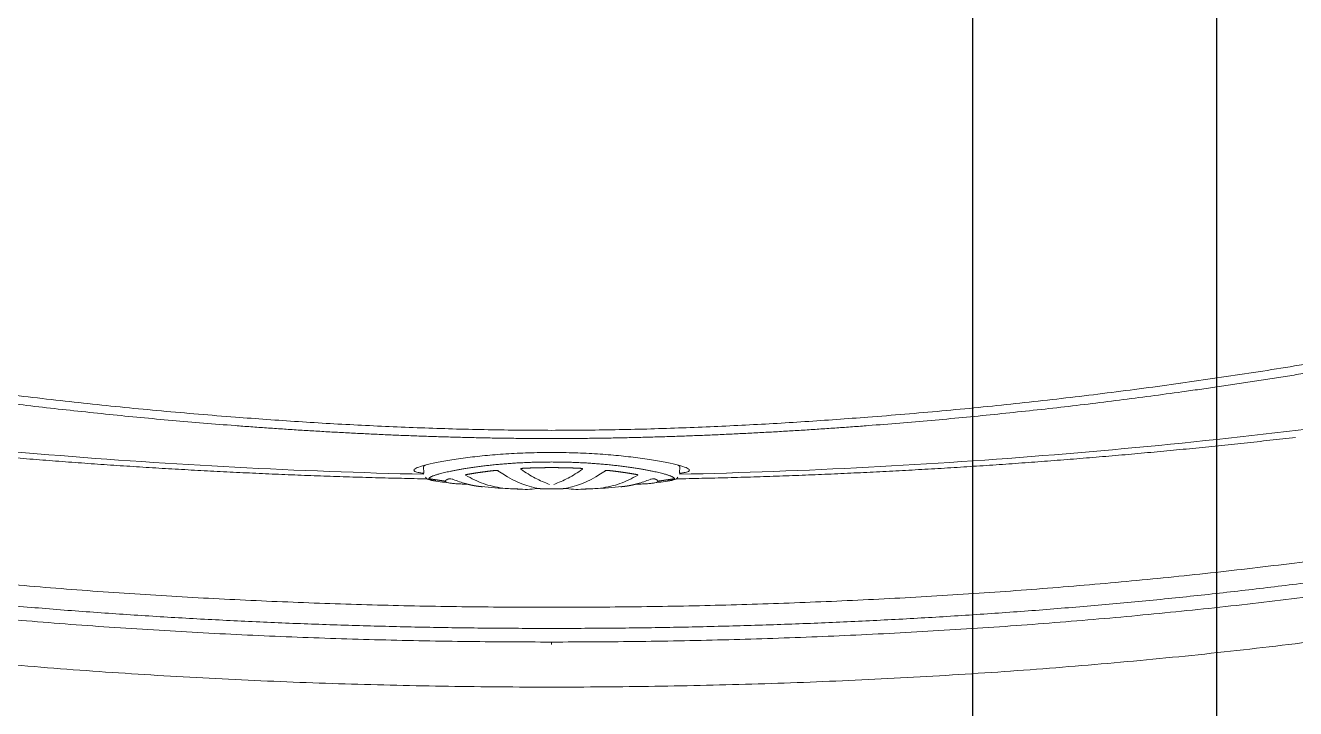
# Model space of a CAD drawing. Extents: x -2012 to 34975, y -1043 to 8321.
# Drawn here: x 32673.1 to 32725.1, y 430.3 to 458.3 of the extents above; entities that cross this region are included whole.
import ezdxf
from ezdxf.xclip import XClip

# ---------------------------------------------------------------- set-up
doc = ezdxf.new("R2010")
doc.units = 0
doc.header["$LTSCALE"] = 25
doc.header["$XCLIPFRAME"] = 0
doc.layers.get('0').update_dxf_attribs({"color": 9, "lineweight": 9})
for name, color, linetype, lineweight in [('04', 9, 'Continuous', 9), ('E-KABLO', 7, 'Continuous', 30), ('E-SOKAK AYDINLATMA ARMATÜRÜ', 7, 'Continuous', 30)]:
    doc.layers.add(name, color=color, linetype=linetype, lineweight=lineweight)

# ---------------------------------------------------------------- blocks, each defined once
blk = doc.blocks.new('p-araba-polo')
at = {"extrusion": (0, 0, -1)}
for p, q in [((3.79074, 0.25761), (3.79091, 0.25763)), ((3.80464, 0.1298), (3.80467, 0.1298)), ((3.80465, 0.12959), (3.80465, 0.12959)), ((3.825, 0.05418), (3.825, 0.05418)), ((3.82749, 0.05241), (3.82504, 0.0525)), ((3.83399, 0.01603), (3.83399, 0.01568)), ((3.83407, 0.01405), (3.8341, 0.01382)), ((3.83369, 0.00628), (3.83371, 0.0061)), ((3.89702, 0), (3.89778, 0))]:
    blk.add_line(p, q, dxfattribs=at)
for p, q in [((3.89702, 0), (3.89778, 0)), ((3.83369, -0.00628), (3.83371, -0.0061)), ((3.83407, -0.01405), (3.8341, -0.01382)), ((3.83399, -0.01603), (3.83399, -0.01568)), ((3.825, -0.05418), (3.825, -0.05418)), ((3.82749, -0.05241), (3.82504, -0.0525)), ((3.80464, -0.1298), (3.80467, -0.1298)), ((3.80465, -0.12959), (3.80465, -0.12959))]:
    blk.add_line(p, q)
for points, degree, knots in [([(3.89681, 0), (3.89677, 0.01209), (3.89668, 0.03627), (3.89592, 0.07253), (3.89472, 0.10879), (3.893, 0.14502), (3.89078, 0.18122), (3.88803, 0.21739), (3.88473, 0.25351), (3.88084, 0.28957), (3.87635, 0.32556), (3.87122, 0.36147), (3.86539, 0.39727), (3.85883, 0.43295), (3.85148, 0.46847), (3.84326, 0.5038), (3.83413, 0.5389), (3.82397, 0.57372), (3.8128, 0.60824), (3.80432, 0.63089), (3.80008, 0.64221)], 3, [0, 0, 0, 0, 0.055558, 0.111113, 0.166668, 0.222224, 0.277781, 0.333337, 0.388894, 0.44445, 0.500005, 0.55556, 0.611116, 0.666671, 0.722227, 0.777783, 0.833339, 0.888892, 0.944445, 1, 1, 1, 1]), ([(3.81742, 0.64441), (3.8199, 0.63799), (3.82486, 0.62513), (3.83179, 0.60561), (3.83837, 0.5859), (3.84459, 0.566), (3.85047, 0.54593), (3.85602, 0.52571), (3.86125, 0.50535), (3.86618, 0.48486), (3.87081, 0.46426), (3.87516, 0.44355), (3.87923, 0.42276), (3.88305, 0.40188), (3.88661, 0.38093), (3.88992, 0.35993), (3.893, 0.33887), (3.89585, 0.31777), (3.89848, 0.29664), (3.9009, 0.27548), (3.90311, 0.2543), (3.90512, 0.2331), (3.90693, 0.21189), (3.90856, 0.19068), (3.91, 0.16947), (3.91126, 0.14826), (3.91235, 0.12705), (3.91326, 0.10585), (3.914, 0.08466), (3.91457, 0.06349), (3.91498, 0.04232), (3.91523, 0.02116), (3.91526, 0.00705), (3.91528, 0)], 3, [0, 0, 0, 0, 0.031503, 0.063111, 0.094824, 0.126637, 0.158547, 0.190546, 0.222628, 0.254786, 0.287011, 0.319297, 0.351636, 0.384021, 0.416445, 0.448899, 0.481372, 0.513858, 0.546357, 0.578861, 0.611362, 0.643854, 0.676332, 0.708795, 0.741239, 0.773662, 0.806063, 0.838441, 0.870794, 0.903125, 0.935433, 0.967723, 1, 1, 1, 1]), ([(3.72994, 0.54604), (3.73264, 0.53633), (3.73805, 0.51692), (3.74565, 0.48765), (3.75287, 0.45828), (3.75968, 0.42881), (3.76609, 0.39923), (3.77208, 0.36956), (3.77765, 0.33981), (3.78281, 0.30999), (3.78754, 0.28008), (3.79185, 0.25011), (3.79573, 0.22007), (3.79916, 0.18997), (3.80219, 0.15981), (3.80383, 0.13967), (3.80465, 0.12959)], 3, [0, 0, 0, 0, 0.071461, 0.142913, 0.214376, 0.285822, 0.357282, 0.428734, 0.500167, 0.571583, 0.64299, 0.714393, 0.785796, 0.857198, 0.928599, 1, 1, 1, 1]), ([(3.77711, 0.5097), (3.78244, 0.4843), (3.7966, 0.40882), (3.81414, 0.28235), (3.82249, 0.1806), (3.82515, 0.12975)], 3, [0, 0, 0, 0, 0.20268, 0.601651, 1, 1, 1, 1]), ([(3.88258, 0), (3.88254, 0.01154), (3.88246, 0.03461), (3.88176, 0.06921), (3.88065, 0.10381), (3.87907, 0.13838), (3.87703, 0.17293), (3.8745, 0.20745), (3.87145, 0.24192), (3.86787, 0.27635), (3.86371, 0.31071), (3.85904, 0.34413), (3.85392, 0.37661), (3.85005, 0.3976), (3.84812, 0.40809)], 3, [0, 0, 0, 0, 0.084393, 0.168775, 0.253159, 0.337558, 0.421942, 0.506321, 0.590718, 0.675107, 0.759486, 0.843869, 0.92194, 1, 1, 1, 1]), ([(3.85654, 0.40987), (3.85802, 0.40194), (3.86099, 0.38606), (3.86495, 0.36215), (3.8686, 0.3382), (3.87191, 0.3142), (3.87492, 0.29015), (3.87764, 0.26607), (3.88009, 0.24197), (3.88227, 0.21783), (3.8842, 0.19368), (3.88589, 0.16951), (3.88733, 0.14532), (3.88854, 0.12112), (3.88953, 0.09691), (3.89029, 0.07269), (3.89083, 0.04846), (3.89117, 0.02423), (3.89121, 0.00808), (3.89123, 0)], 3, [0, 0, 0, 0, 0.058823, 0.117646, 0.17647, 0.235293, 0.294117, 0.35294, 0.411764, 0.470587, 0.529411, 0.588234, 0.647058, 0.705882, 0.764705, 0.823529, 0.882353, 0.941176, 1, 1, 1, 1]), ([(3.79427, 0.25822), (3.79543, 0.24968), (3.79774, 0.23261), (3.80081, 0.20694), (3.80358, 0.18124), (3.80605, 0.15549), (3.80742, 0.1383), (3.80811, 0.1297)], 3, [0, 0, 0, 0, 0.200035, 0.400025, 0.600021, 0.8, 1, 1, 1, 1]), ([(3.80465, 0.12959), (3.80528, 0.12098), (3.80655, 0.10374), (3.80802, 0.07785), (3.80914, 0.05193), (3.8099, 0.02598), (3.81, 0.00866), (3.81005, 0)], 3, [0, 0, 0, 0, 0.200002, 0.400004, 0.600006, 0.800004, 1, 1, 1, 1]), ([(3.81912, 0), (3.81913, 0.00159), (3.81914, 0.00477), (3.81926, 0.00951), (3.81945, 0.01418), (3.81971, 0.01874), (3.82003, 0.02317), (3.82041, 0.02742), (3.82083, 0.03148), (3.82147, 0.03676), (3.82237, 0.0428), (3.8235, 0.04876), (3.82459, 0.05312), (3.82559, 0.05592), (3.82613, 0.05627), (3.8264, 0.05645)], 3, [0, 0, 0, 0, 0.053459, 0.106949, 0.160444, 0.213932, 0.267411, 0.320881, 0.374346, 0.427801, 0.542282, 0.656752, 0.771187, 0.885587, 1, 1, 1, 1]), ([(3.8264, 0.05645), (3.82652, 0.05641), (3.82676, 0.05634), (3.82706, 0.05571), (3.82733, 0.05471), (3.82752, 0.05354), (3.82763, 0.0527), (3.82766, 0.0524)], 3, [0, 0, 0, 0, 0.222511, 0.444984, 0.66744, 0.889893, 1, 1, 1, 1]), ([(3.82865, 0.04841), (3.82865, 0.04841), (3.82865, 0.04841), (3.82865, 0.04841), (3.82865, 0.04841), (3.82865, 0.04841), (3.82865, 0.04841), (3.82865, 0.04841), (3.82865, 0.04841), (3.82865, 0.04841), (3.82865, 0.04841), (3.82865, 0.04841), (3.82865, 0.04841)], 6, [0, 0, 0, 0, 0, 0, 0, 1, 1, 1, 1, 1, 1, 1, 1, 1, 1, 1, 1, 1]), ([(3.82865, 0.04841), (3.82865, 0.04841), (3.82865, 0.04841), (3.82865, 0.04841), (3.82865, 0.04841), (3.82865, 0.04841), (3.82865, 0.04841), (3.82865, 0.04841), (3.82865, 0.04841), (3.82865, 0.04841), (3.82865, 0.04841), (3.82865, 0.04841), (3.82865, 0.04841)], 6, [0, 0, 0, 0, 0, 0, 0, 1, 1, 1, 1, 1, 1, 1, 1, 1, 1, 1, 1, 1]), ([(3.82865, 0.04841), (3.82865, 0.04841), (3.82865, 0.04841), (3.82865, 0.04841), (3.82865, 0.04841), (3.82865, 0.04841), (3.82865, 0.04841), (3.82865, 0.04841), (3.82865, 0.04841), (3.82865, 0.04841), (3.82865, 0.04841), (3.82865, 0.04841), (3.82865, 0.04841)], 6, [0, 0, 0, 0, 0, 0, 0, 1, 1, 1, 1, 1, 1, 1, 1, 1, 1, 1, 1, 1]), ([(3.82865, 0.04841), (3.82865, 0.04841), (3.82865, 0.04841), (3.82865, 0.04841), (3.82865, 0.04841), (3.82865, 0.04841), (3.82865, 0.04841), (3.82865, 0.04841), (3.82865, 0.04841), (3.82865, 0.04841), (3.82865, 0.04841), (3.82865, 0.04841), (3.82865, 0.04841)], 6, [0, 0, 0, 0, 0, 0, 0, 1, 1, 1, 1, 1, 1, 1, 1, 1, 1, 1, 1, 1]), ([(3.83076, 0.04783), (3.83073, 0.04804), (3.83064, 0.04868), (3.83046, 0.04953), (3.83019, 0.05019), (3.82998, 0.05027), (3.82987, 0.05031)], 3, [0, 0, 0, 0, 0.124986, 0.416626, 0.708282, 1, 1, 1, 1]), ([(3.82987, 0.05031), (3.82998, 0.05027), (3.83021, 0.05017), (3.83049, 0.04943), (3.83065, 0.04861), (3.83072, 0.04809), (3.83073, 0.04805)], 3, [0, 0, 0, 0, 0.324984, 0.649899, 0.974799, 1, 1, 1, 1]), ([(3.83068, 0.04838), (3.83068, 0.04838), (3.83068, 0.04838), (3.83068, 0.04838), (3.83068, 0.04838), (3.83068, 0.04838), (3.83068, 0.04838)], 3, [0, 0, 0, 0, 1, 1, 1, 1, 1, 1, 1]), ([(3.83068, 0.04838), (3.83068, 0.04838), (3.83068, 0.04838), (3.83068, 0.04838), (3.83068, 0.04838), (3.83068, 0.04838), (3.83068, 0.04838)], 3, [0, 0, 0, 0, 1, 1, 1, 1, 1, 1, 1]), ([(3.82993, 0.04216), (3.83004, 0.04245), (3.83027, 0.04303), (3.83059, 0.04352), (3.83078, 0.04358), (3.83087, 0.04362)], 3, [0, 0, 0, 0, 0.333368, 0.666619, 1, 1, 1, 1]), ([(3.83214, 0.03443), (3.83212, 0.03499), (3.83208, 0.03639), (3.83198, 0.03838), (3.83184, 0.04026), (3.83166, 0.04175), (3.83144, 0.04282), (3.83118, 0.04349), (3.83097, 0.04358), (3.83087, 0.04362)], 3, [0, 0, 0, 0, 0.095639, 0.246362, 0.397085, 0.547809, 0.698525, 0.849236, 1, 1, 1, 1]), ([(3.83192, 0.03522), (3.83168, 0.03607), (3.83118, 0.03776), (3.83049, 0.03945), (3.83015, 0.04029)], 3, [0, 0, 0, 0, 0.500043, 1, 1, 1, 1]), ([(3.82822, 0.03517), (3.82807, 0.03433), (3.82776, 0.03264), (3.82732, 0.02975), (3.82689, 0.02662), (3.82663, 0.02434), (3.8265, 0.0232)], 3, [0, 0, 0, 0, 0.250018, 0.499981, 0.749953, 1, 1, 1, 1]), ([(3.8265, 0.0232), (3.82663, 0.02434), (3.82689, 0.02662), (3.82732, 0.02975), (3.82776, 0.03264), (3.82807, 0.03433), (3.82822, 0.03517)], 3, [0, 0, 0, 0, 0.250047, 0.500019, 0.749982, 1, 1, 1, 1]), ([(3.82843, 0.03528), (3.82838, 0.03533), (3.8283, 0.03542), (3.82825, 0.03525), (3.82822, 0.03517)], 3, [0, 0, 0, 0, 0.499975, 1, 1, 1, 1]), ([(3.82822, 0.03517), (3.82825, 0.03525), (3.8283, 0.03542), (3.82838, 0.03533), (3.82843, 0.03528)], 3, [0, 0, 0, 0, 0.500025, 1, 1, 1, 1]), ([(3.83296, 0.02424), (3.83263, 0.02547), (3.83196, 0.02794), (3.83045, 0.03162), (3.8291, 0.03406), (3.82843, 0.03528)], 3, [0, 0, 0, 0, 0.333484, 0.666792, 1, 1, 1, 1]), ([(3.82843, 0.03528), (3.8291, 0.03406), (3.83045, 0.03162), (3.83196, 0.02794), (3.83263, 0.02547), (3.83296, 0.02424)], 3, [0, 0, 0, 0, 0.333208, 0.666516, 1, 1, 1, 1]), ([(3.8265, 0.0232), (3.82649, 0.02302), (3.82647, 0.02267), (3.82656, 0.02206), (3.82666, 0.02185), (3.82672, 0.02174)], 3, [0, 0, 0, 0, 0.33283, 0.66493, 1, 1, 1, 1]), ([(3.82672, 0.02174), (3.82666, 0.02185), (3.82656, 0.02206), (3.82647, 0.02267), (3.82649, 0.02302), (3.8265, 0.0232)], 3, [0, 0, 0, 0, 0.33507, 0.66717, 1, 1, 1, 1]), ([(3.834, 0.01578), (3.83396, 0.01719), (3.83387, 0.02001), (3.83326, 0.02283), (3.83296, 0.02424)], 3, [0, 0, 0, 0, 0.5, 1, 1, 1, 1]), ([(3.83296, 0.02424), (3.83326, 0.02283), (3.83387, 0.02001), (3.83396, 0.01719), (3.834, 0.01578)], 3, [0, 0, 0, 0, 0.5, 1, 1, 1, 1]), ([(3.834, 0.01578), (3.834, 0.01568), (3.834, 0.01547), (3.83403, 0.01488), (3.83406, 0.01428), (3.83408, 0.01407), (3.83409, 0.01396)], 3, [0, 0, 0, 0, 0.244155, 0.495076, 0.749761, 1, 1, 1, 1]), ([(3.826, 0.01258), (3.82595, 0.01263), (3.82583, 0.01272), (3.82567, 0.01244), (3.82564, 0.01209), (3.82562, 0.01191)], 3, [0, 0, 0, 0, 0.339087, 0.670021, 1, 1, 1, 1]), ([(3.82562, 0.01191), (3.82564, 0.01209), (3.82567, 0.01244), (3.82583, 0.01272), (3.82595, 0.01263), (3.826, 0.01258)], 3, [0, 0, 0, 0, 0.329979, 0.660913, 1, 1, 1, 1]), ([(3.83219, 0.0009), (3.83182, 0.00189), (3.83108, 0.00385), (3.82963, 0.00678), (3.82798, 0.00969), (3.82666, 0.01162), (3.826, 0.01258)], 3, [0, 0, 0, 0, 0.249999, 0.5, 0.75, 1, 1, 1, 1]), ([(3.826, 0.01258), (3.82666, 0.01162), (3.82798, 0.00969), (3.82963, 0.00678), (3.83108, 0.00385), (3.83182, 0.00189), (3.83219, 0.0009)], 3, [0, 0, 0, 0, 0.25, 0.5, 0.750001, 1, 1, 1, 1]), ([(3.83409, 0.01396), (3.83418, 0.01259), (3.83434, 0.00999), (3.83406, 0.00738), (3.83393, 0.00614)], 3, [0, 0, 0, 0, 0.525068, 1, 1, 1, 1]), ([(3.83367, 0.00843), (3.83367, 0.00842), (3.83367, 0.00842), (3.83367, 0.00842), (3.83367, 0.00842), (3.83367, 0.00843), (3.83367, 0.00843)], 3, [0, 0, 0, 0, 1, 1, 1, 1.000001, 1.000001, 1.000001, 1.000001]), ([(3.89681, 0), (3.89677, -0.01209), (3.89668, -0.03627), (3.89592, -0.07253), (3.89472, -0.10878), (3.893, -0.14501), (3.89078, -0.18122), (3.88803, -0.21739), (3.88473, -0.25351), (3.88084, -0.28957), (3.87635, -0.32556), (3.87122, -0.36147), (3.86539, -0.39727), (3.85883, -0.43294), (3.85148, -0.46846), (3.84326, -0.5038), (3.83413, -0.5389), (3.82397, -0.57372), (3.8128, -0.60824), (3.80432, -0.63088), (3.80008, -0.64221)], 3, [0, 0, 0, 0, 0.055558, 0.111113, 0.166668, 0.222224, 0.277781, 0.333337, 0.388894, 0.44445, 0.500005, 0.55556, 0.611116, 0.666671, 0.722227, 0.777783, 0.833339, 0.888892, 0.944445, 1, 1, 1, 1]), ([(3.80465, -0.12959), (3.80528, -0.12098), (3.80655, -0.10374), (3.80802, -0.07785), (3.80914, -0.05193), (3.8099, -0.02598), (3.81, -0.00866), (3.81005, 0)], 3, [0, 0, 0, 0, 0.200002, 0.400004, 0.600006, 0.800004, 1, 1, 1, 1]), ([(3.81742, -0.64441), (3.8199, -0.63799), (3.82486, -0.62513), (3.83179, -0.60561), (3.83837, -0.5859), (3.84459, -0.566), (3.85047, -0.54593), (3.85602, -0.52571), (3.86125, -0.50535), (3.86618, -0.48486), (3.87081, -0.46426), (3.87516, -0.44355), (3.87923, -0.42275), (3.88305, -0.40188), (3.88661, -0.38093), (3.88992, -0.35992), (3.893, -0.33887), (3.89585, -0.31777), (3.89848, -0.29664), (3.9009, -0.27548), (3.90311, -0.25429), (3.90512, -0.2331), (3.90693, -0.21189), (3.90856, -0.19068), (3.91, -0.16947), (3.91126, -0.14826), (3.91235, -0.12705), (3.91326, -0.10585), (3.914, -0.08466), (3.91457, -0.06348), (3.91498, -0.04231), (3.91523, -0.02115), (3.91526, -0.00705), (3.91528, 0)], 3, [0, 0, 0, 0, 0.031503, 0.063111, 0.094824, 0.126637, 0.158547, 0.190546, 0.222628, 0.254786, 0.287011, 0.319297, 0.351636, 0.384021, 0.416445, 0.448899, 0.481372, 0.513858, 0.546357, 0.578861, 0.611362, 0.643854, 0.676332, 0.708795, 0.741239, 0.773662, 0.806063, 0.838441, 0.870794, 0.903125, 0.935433, 0.967723, 1, 1, 1, 1]), ([(3.81912, 0), (3.81913, -0.00159), (3.81914, -0.00477), (3.81926, -0.00951), (3.81945, -0.01418), (3.81971, -0.01874), (3.82003, -0.02317), (3.82041, -0.02742), (3.82083, -0.03148), (3.82147, -0.03676), (3.82237, -0.0428), (3.8235, -0.04876), (3.82459, -0.05312), (3.82559, -0.05592), (3.82613, -0.05627), (3.8264, -0.05645)], 3, [0, 0, 0, 0, 0.053459, 0.106949, 0.160444, 0.213932, 0.267411, 0.320881, 0.374346, 0.427801, 0.542282, 0.656752, 0.771187, 0.885587, 1, 1, 1, 1]), ([(3.88258, 0), (3.88254, -0.01154), (3.88246, -0.03461), (3.88176, -0.06921), (3.88065, -0.1038), (3.87907, -0.13838), (3.87703, -0.17293), (3.8745, -0.20745), (3.87145, -0.24192), (3.86787, -0.27635), (3.86371, -0.31071), (3.85904, -0.34413), (3.85392, -0.37661), (3.85005, -0.3976), (3.84812, -0.40809)], 3, [0, 0, 0, 0, 0.084393, 0.168775, 0.253159, 0.337558, 0.421942, 0.506321, 0.590718, 0.675107, 0.759486, 0.843869, 0.92194, 1, 1, 1, 1]), ([(3.85654, -0.40987), (3.85802, -0.40193), (3.86099, -0.38606), (3.86495, -0.36215), (3.8686, -0.3382), (3.87191, -0.31419), (3.87492, -0.29015), (3.87764, -0.26607), (3.88009, -0.24196), (3.88227, -0.21783), (3.8842, -0.19368), (3.88589, -0.1695), (3.88733, -0.14532), (3.88854, -0.12112), (3.88953, -0.0969), (3.89029, -0.07268), (3.89083, -0.04846), (3.89117, -0.02423), (3.89121, -0.00808), (3.89123, 0)], 3, [0, 0, 0, 0, 0.058823, 0.117646, 0.17647, 0.235293, 0.294117, 0.35294, 0.411764, 0.470587, 0.529411, 0.588234, 0.647058, 0.705882, 0.764705, 0.823529, 0.882353, 0.941176, 1, 1, 1, 1]), ([(3.83219, -0.0009), (3.83182, -0.00188), (3.83108, -0.00385), (3.82963, -0.00677), (3.82798, -0.00969), (3.82666, -0.01162), (3.826, -0.01258)], 3, [0, 0, 0, 0, 0.249999, 0.5, 0.75, 1, 1, 1, 1]), ([(3.826, -0.01258), (3.82666, -0.01162), (3.82798, -0.00969), (3.82963, -0.00677), (3.83108, -0.00385), (3.83182, -0.00188), (3.83219, -0.0009)], 3, [0, 0, 0, 0, 0.25, 0.5, 0.750001, 1, 1, 1, 1]), ([(3.83367, -0.00842), (3.83367, -0.00842), (3.83367, -0.00842), (3.83367, -0.00842), (3.83367, -0.00842), (3.83367, -0.00842), (3.83367, -0.00842)], 3, [0, 0, 0, 0, 1, 1, 1, 1.000001, 1.000001, 1.000001, 1.000001]), ([(3.83409, -0.01396), (3.83418, -0.01259), (3.83434, -0.00999), (3.83406, -0.00738), (3.83393, -0.00614)], 3, [0, 0, 0, 0, 0.525068, 1, 1, 1, 1]), ([(3.826, -0.01258), (3.82595, -0.01263), (3.82583, -0.01272), (3.82567, -0.01243), (3.82564, -0.01209), (3.82562, -0.01191)], 3, [0, 0, 0, 0, 0.339087, 0.670021, 1, 1, 1, 1]), ([(3.82562, -0.01191), (3.82564, -0.01209), (3.82567, -0.01243), (3.82583, -0.01272), (3.82595, -0.01263), (3.826, -0.01258)], 3, [0, 0, 0, 0, 0.329979, 0.660913, 1, 1, 1, 1]), ([(3.834, -0.01578), (3.834, -0.01568), (3.834, -0.01547), (3.83403, -0.01488), (3.83406, -0.01428), (3.83408, -0.01406), (3.83409, -0.01396)], 3, [0, 0, 0, 0, 0.244155, 0.495076, 0.749761, 1, 1, 1, 1]), ([(3.834, -0.01578), (3.83396, -0.01719), (3.83387, -0.02001), (3.83326, -0.02283), (3.83296, -0.02424)], 3, [0, 0, 0, 0, 0.5, 1, 1, 1, 1]), ([(3.83296, -0.02424), (3.83326, -0.02283), (3.83387, -0.02001), (3.83396, -0.01719), (3.834, -0.01578)], 3, [0, 0, 0, 0, 0.5, 1, 1, 1, 1]), ([(3.8265, -0.0232), (3.82649, -0.02302), (3.82647, -0.02266), (3.82656, -0.02206), (3.82666, -0.02185), (3.82672, -0.02174)], 3, [0, 0, 0, 0, 0.33283, 0.66493, 1, 1, 1, 1]), ([(3.82672, -0.02174), (3.82666, -0.02185), (3.82656, -0.02206), (3.82647, -0.02266), (3.82649, -0.02302), (3.8265, -0.0232)], 3, [0, 0, 0, 0, 0.33507, 0.66717, 1, 1, 1, 1]), ([(3.82822, -0.03516), (3.82807, -0.03432), (3.82776, -0.03264), (3.82732, -0.02975), (3.82689, -0.02662), (3.82663, -0.02434), (3.8265, -0.0232)], 3, [0, 0, 0, 0, 0.250018, 0.499981, 0.749953, 1, 1, 1, 1]), ([(3.8265, -0.0232), (3.82663, -0.02434), (3.82689, -0.02662), (3.82732, -0.02975), (3.82776, -0.03264), (3.82807, -0.03432), (3.82822, -0.03516)], 3, [0, 0, 0, 0, 0.250047, 0.500019, 0.749982, 1, 1, 1, 1]), ([(3.83296, -0.02424), (3.83263, -0.02547), (3.83196, -0.02794), (3.83045, -0.03162), (3.8291, -0.03406), (3.82843, -0.03528)], 3, [0, 0, 0, 0, 0.333484, 0.666792, 1, 1, 1, 1]), ([(3.82843, -0.03528), (3.8291, -0.03406), (3.83045, -0.03162), (3.83196, -0.02794), (3.83263, -0.02547), (3.83296, -0.02424)], 3, [0, 0, 0, 0, 0.333208, 0.666516, 1, 1, 1, 1]), ([(3.82843, -0.03528), (3.82838, -0.03533), (3.8283, -0.03542), (3.82825, -0.03525), (3.82822, -0.03516)], 3, [0, 0, 0, 0, 0.499975, 1, 1, 1, 1]), ([(3.82822, -0.03516), (3.82825, -0.03525), (3.8283, -0.03542), (3.82838, -0.03533), (3.82843, -0.03528)], 3, [0, 0, 0, 0, 0.500025, 1, 1, 1, 1]), ([(3.83192, -0.03522), (3.83168, -0.03607), (3.83118, -0.03776), (3.83049, -0.03945), (3.83015, -0.04029)], 3, [0, 0, 0, 0, 0.500043, 1, 1, 1, 1]), ([(3.83214, -0.03443), (3.83212, -0.03499), (3.83208, -0.03639), (3.83198, -0.03838), (3.83184, -0.04026), (3.83166, -0.04175), (3.83144, -0.04282), (3.83118, -0.04349), (3.83097, -0.04357), (3.83087, -0.04362)], 3, [0, 0, 0, 0, 0.095639, 0.246362, 0.397085, 0.547809, 0.698525, 0.849236, 1, 1, 1, 1]), ([(3.82993, -0.04216), (3.83004, -0.04245), (3.83027, -0.04303), (3.83059, -0.04352), (3.83078, -0.04358), (3.83087, -0.04362)], 3, [0, 0, 0, 0, 0.333368, 0.666619, 1, 1, 1, 1]), ([(3.82865, -0.04841), (3.82865, -0.04841), (3.82865, -0.04841), (3.82865, -0.04841), (3.82865, -0.04841), (3.82865, -0.04841), (3.82865, -0.04841), (3.82865, -0.04841), (3.82865, -0.04841), (3.82865, -0.04841), (3.82865, -0.04841), (3.82865, -0.04841), (3.82865, -0.04841)], 6, [0, 0, 0, 0, 0, 0, 0, 1, 1, 1, 1, 1, 1, 1, 1, 1, 1, 1, 1, 1]), ([(3.82865, -0.04841), (3.82865, -0.04841), (3.82865, -0.04841), (3.82865, -0.04841), (3.82865, -0.04841), (3.82865, -0.04841), (3.82865, -0.04841), (3.82865, -0.04841), (3.82865, -0.04841), (3.82865, -0.04841), (3.82865, -0.04841), (3.82865, -0.04841), (3.82865, -0.04841)], 6, [0, 0, 0, 0, 0, 0, 0, 1, 1, 1, 1, 1, 1, 1, 1, 1, 1, 1, 1, 1]), ([(3.82865, -0.04841), (3.82865, -0.04841), (3.82865, -0.04841), (3.82865, -0.04841), (3.82865, -0.04841), (3.82865, -0.04841), (3.82865, -0.04841), (3.82865, -0.04841), (3.82865, -0.04841), (3.82865, -0.04841), (3.82865, -0.04841), (3.82865, -0.04841), (3.82865, -0.04841)], 6, [0, 0, 0, 0, 0, 0, 0, 1, 1, 1, 1, 1, 1, 1, 1, 1, 1, 1, 1, 1]), ([(3.82865, -0.04841), (3.82865, -0.04841), (3.82865, -0.04841), (3.82865, -0.04841), (3.82865, -0.04841), (3.82865, -0.04841), (3.82865, -0.04841), (3.82865, -0.04841), (3.82865, -0.04841), (3.82865, -0.04841), (3.82865, -0.04841), (3.82865, -0.04841), (3.82865, -0.04841)], 6, [0, 0, 0, 0, 0, 0, 0, 1, 1, 1, 1, 1, 1, 1, 1, 1, 1, 1, 1, 1]), ([(3.83076, -0.04783), (3.83073, -0.04803), (3.83064, -0.04868), (3.83046, -0.04953), (3.83019, -0.05019), (3.82998, -0.05027), (3.82987, -0.05031)], 3, [0, 0, 0, 0, 0.124986, 0.416626, 0.708282, 1, 1, 1, 1]), ([(3.82987, -0.05031), (3.82998, -0.05026), (3.83021, -0.05017), (3.83049, -0.04943), (3.83065, -0.04861), (3.83072, -0.04809), (3.83073, -0.04805)], 3, [0, 0, 0, 0, 0.324984, 0.649899, 0.974799, 1, 1, 1, 1]), ([(3.83068, -0.04838), (3.83068, -0.04838), (3.83068, -0.04838), (3.83068, -0.04838), (3.83068, -0.04838), (3.83068, -0.04838), (3.83068, -0.04838)], 3, [0, 0, 0, 0, 1, 1, 1, 1, 1, 1, 1]), ([(3.83068, -0.04838), (3.83068, -0.04838), (3.83068, -0.04838), (3.83068, -0.04838), (3.83068, -0.04838), (3.83068, -0.04838), (3.83068, -0.04838)], 3, [0, 0, 0, 0, 1, 1, 1, 1, 1, 1, 1]), ([(3.8264, -0.05645), (3.82652, -0.05641), (3.82676, -0.05633), (3.82706, -0.05571), (3.82733, -0.05471), (3.82752, -0.05354), (3.82763, -0.05269), (3.82766, -0.0524)], 3, [0, 0, 0, 0, 0.222511, 0.444984, 0.66744, 0.889893, 1, 1, 1, 1]), ([(3.72994, -0.54604), (3.73264, -0.53633), (3.73805, -0.51692), (3.74565, -0.48765), (3.75287, -0.45828), (3.75968, -0.4288), (3.76609, -0.39923), (3.77208, -0.36956), (3.77765, -0.33981), (3.78281, -0.30998), (3.78754, -0.28008), (3.79185, -0.25011), (3.79573, -0.22007), (3.79916, -0.18997), (3.80219, -0.15981), (3.80383, -0.13967), (3.80465, -0.12959)], 3, [0, 0, 0, 0, 0.071461, 0.142913, 0.214376, 0.285822, 0.357282, 0.428734, 0.500167, 0.571583, 0.64299, 0.714393, 0.785796, 0.857198, 0.928599, 1, 1, 1, 1]), ([(3.77711, -0.50969), (3.78244, -0.4843), (3.7966, -0.40882), (3.81414, -0.28235), (3.82249, -0.1806), (3.82515, -0.12975)], 3, [0, 0, 0, 0, 0.20268, 0.601651, 1, 1, 1, 1]), ([(3.79427, -0.25822), (3.79543, -0.24968), (3.79774, -0.23261), (3.80081, -0.20694), (3.80358, -0.18124), (3.80605, -0.15549), (3.80742, -0.1383), (3.80811, -0.1297)], 3, [0, 0, 0, 0, 0.200035, 0.400025, 0.600021, 0.8, 1, 1, 1, 1])]:
    blk.add_open_spline(points, degree=degree, knots=knots)
for points, degree in [([(3.79427, 0.25822), (3.79026, 0.28709), (3.78575, 0.31588), (3.78076, 0.34459), (3.77527, 0.37319), (3.76931, 0.40168)], 5), ([(3.82994, 0.05098), (3.82912, 0.09338), (3.82748, 0.13577), (3.82504, 0.17812), (3.8218, 0.22042), (3.81777, 0.26264), (3.81293, 0.30478)], 6), ([(3.81341, 0), (3.81341, 0.026), (3.81276, 0.052), (3.81163, 0.07793), (3.81008, 0.10384), (3.80811, 0.1297)], 5), ([(3.82514, 0.12975), (3.8265, 0.10396), (3.82747, 0.07815), (3.82804, 0.05233)], 3), ([(3.82426, 0.05166), (3.82441, 0.05194), (3.82455, 0.05216), (3.82468, 0.05233), (3.82481, 0.05244), (3.82493, 0.0525), (3.82504, 0.0525)], 6), ([(3.82514, 0.05248), (3.82513, 0.05249), (3.82511, 0.05249), (3.82509, 0.05249), (3.82508, 0.0525), (3.82506, 0.0525), (3.82504, 0.0525)], 6), ([(3.82504, 0.0525), (3.82505, 0.0525), (3.82505, 0.0525), (3.82506, 0.0525), (3.82506, 0.0525), (3.82507, 0.0525), (3.82507, 0.0525)], 6), ([(3.82759, 0.0524), (3.82757, 0.0524), (3.82756, 0.05241), (3.82754, 0.05241), (3.82752, 0.05241), (3.82751, 0.05241), (3.82749, 0.05241)], 6), ([(3.82749, 0.05241), (3.82751, 0.05241), (3.82753, 0.05241), (3.82755, 0.05241), (3.82756, 0.0524), (3.82758, 0.0524), (3.8276, 0.05239)], 6), ([(3.82749, 0.05241), (3.82751, 0.0524), (3.82754, 0.0524), (3.82756, 0.05239)], 3), ([(3.82756, 0.05239), (3.82754, 0.0524), (3.82751, 0.0524), (3.82749, 0.05241)], 3), ([(3.82302, 0), (3.82302, 0.01318), (3.8238, 0.02632), (3.82566, 0.03786), (3.82749, 0.04619), (3.8289, 0.05031), (3.82987, 0.05031)], 6), ([(3.82987, 0.05031), (3.8289, 0.05031), (3.82749, 0.04619), (3.82566, 0.03786), (3.8238, 0.02632), (3.82302, 0.01318), (3.82302, 0)], 6), ([(3.82924, 0.05163), (3.83003, 0.05111), (3.8302, 0.05056), (3.83031, 0.04996)], 3), ([(3.82987, 0.05031), (3.83007, 0.05031), (3.83026, 0.05013), (3.83042, 0.04975), (3.83057, 0.04919), (3.83069, 0.04844), (3.8308, 0.04752)], 6), ([(3.8308, 0.04752), (3.83069, 0.04844), (3.83057, 0.04919), (3.83042, 0.04975), (3.83026, 0.05013), (3.83007, 0.05031), (3.82987, 0.05031)], 6), ([(3.83087, 0.04362), (3.83072, 0.04473), (3.83055, 0.04585), (3.83039, 0.04697), (3.83022, 0.04808), (3.83005, 0.0492), (3.82987, 0.05031)], 6), ([(3.82987, 0.05031), (3.83005, 0.0492), (3.83022, 0.04808), (3.83039, 0.04697), (3.83055, 0.04585), (3.83072, 0.04473), (3.83087, 0.04362)], 6), ([(3.83033, 0.04983), (3.83033, 0.04982), (3.83033, 0.04982), (3.83033, 0.04981)], 3), ([(3.83033, 0.04983), (3.83033, 0.04982), (3.83033, 0.04982), (3.83033, 0.04981)], 3), ([(3.83069, 0.04831), (3.83106, 0.04597), (3.8314, 0.04361), (3.83172, 0.04126)], 3), ([(3.82991, 0.04193), (3.82984, 0.04182), (3.82998, 0.04072), (3.83011, 0.04043)], 3), ([(3.82991, 0.04193), (3.82984, 0.04182), (3.82998, 0.04072), (3.83011, 0.04043)], 3), ([(3.82993, 0.04216), (3.83008, 0.04257), (3.83023, 0.04292), (3.83037, 0.0432), (3.8305, 0.04341), (3.83063, 0.04355), (3.83075, 0.04362), (3.83087, 0.04362)], 7), ([(3.82822, 0.03517), (3.82796, 0.03378), (3.8277, 0.03227), (3.82744, 0.03065), (3.82719, 0.02892), (3.82694, 0.0271), (3.82671, 0.02519), (3.8265, 0.0232)], 7), ([(3.82822, 0.03517), (3.82824, 0.03526), (3.82826, 0.03532), (3.82829, 0.03537), (3.82832, 0.03539), (3.82835, 0.03538), (3.82839, 0.03534), (3.82843, 0.03528)], 7), ([(3.82843, 0.03528), (3.82839, 0.03534), (3.82835, 0.03538), (3.82832, 0.03539), (3.82829, 0.03537), (3.82826, 0.03532), (3.82824, 0.03526), (3.82822, 0.03517)], 7), ([(3.83179, 0.03549), (3.83183, 0.03546), (3.83185, 0.03542), (3.83188, 0.03539), (3.8319, 0.03535), (3.83191, 0.03531), (3.83192, 0.03526), (3.83192, 0.03522)], 7), ([(3.83316, 0.02833), (3.83309, 0.02931), (3.83298, 0.03029), (3.83283, 0.03128), (3.83265, 0.03227), (3.83244, 0.03325), (3.83219, 0.03423), (3.83192, 0.03522)], 7), ([(3.83192, 0.03522), (3.83219, 0.03423), (3.83244, 0.03325), (3.83265, 0.03226), (3.83283, 0.03128), (3.83298, 0.03029), (3.83309, 0.02931), (3.83316, 0.02832)], 7), ([(3.83312, 0.0288), (3.83346, 0.02511), (3.83374, 0.02142), (3.83394, 0.01772)], 3), ([(3.83312, 0.0288), (3.83346, 0.02511), (3.83374, 0.02142), (3.83394, 0.01772)], 3), ([(3.82665, 0.02199), (3.83019, 0.01682), (3.8326, 0.01154), (3.83369, 0.00628)], 3), ([(3.82665, 0.02199), (3.83019, 0.01682), (3.8326, 0.01154), (3.83369, 0.00628)], 3), ([(3.82562, 0.01191), (3.82553, 0.01025), (3.82546, 0.00858), (3.82541, 0.00688), (3.82537, 0.00517), (3.82534, 0.00345), (3.82533, 0.00172), (3.82533, 0)], 7), ([(3.826, 0.01258), (3.82593, 0.01268), (3.82585, 0.01271), (3.82578, 0.01266), (3.82571, 0.01254), (3.82566, 0.01237), (3.82563, 0.01215), (3.82562, 0.01191)], 7), ([(3.82562, 0.01191), (3.82563, 0.01215), (3.82566, 0.01237), (3.82571, 0.01254), (3.82578, 0.01266), (3.82585, 0.01271), (3.82593, 0.01268), (3.826, 0.01258)], 7), ([(3.83393, 0.00614), (3.83392, 0.00611), (3.83391, 0.00609), (3.83389, 0.00608), (3.83385, 0.00607), (3.83381, 0.00607), (3.83377, 0.00608), (3.83371, 0.00608)], 7), ([(3.83372, 0.00608), (3.83377, 0.00608), (3.83381, 0.00607), (3.83385, 0.00607), (3.83389, 0.00608), (3.83391, 0.00609), (3.83392, 0.00611), (3.83393, 0.00614)], 7), ([(3.83372, 0.00608), (3.83377, 0.00608), (3.83381, 0.00607), (3.83385, 0.00607), (3.83389, 0.00608), (3.83391, 0.00609), (3.83392, 0.00611), (3.83393, 0.00614)], 7), ([(3.83393, 0.00614), (3.83394, 0.00526), (3.83396, 0.00439), (3.83397, 0.00351), (3.83398, 0.00264), (3.83398, 0.00176), (3.834, 0.00088), (3.834, 0)], 7), ([(3.834, 0), (3.834, 0.00088), (3.83398, 0.00176), (3.83398, 0.00264), (3.83397, 0.00351), (3.83396, 0.00439), (3.83394, 0.00526), (3.83393, 0.00614)], 7), ([(3.81341, 0), (3.81341, -0.026), (3.81276, -0.052), (3.81163, -0.07793), (3.81008, -0.10384), (3.80811, -0.1297)], 5), ([(3.82302, 0), (3.82302, -0.01318), (3.8238, -0.02631), (3.82566, -0.03785), (3.82749, -0.04618), (3.8289, -0.05031), (3.82987, -0.05031)], 6), ([(3.82987, -0.05031), (3.8289, -0.05031), (3.82749, -0.04618), (3.82566, -0.03785), (3.8238, -0.02631), (3.82302, -0.01318), (3.82302, 0)], 6), ([(3.82562, -0.01191), (3.82553, -0.01025), (3.82546, -0.00857), (3.82541, -0.00688), (3.82537, -0.00517), (3.82534, -0.00345), (3.82533, -0.00172), (3.82533, 0)], 7), ([(3.83393, -0.00614), (3.83394, -0.00526), (3.83396, -0.00439), (3.83397, -0.00351), (3.83398, -0.00263), (3.83398, -0.00176), (3.834, -0.00088), (3.834, 0)], 7), ([(3.834, 0), (3.834, -0.00088), (3.83398, -0.00176), (3.83398, -0.00263), (3.83397, -0.00351), (3.83396, -0.00439), (3.83394, -0.00526), (3.83393, -0.00614)], 7), ([(3.89681, 0), (3.8969, 0), (3.89698, 0), (3.89707, 0), (3.89708, 0), (3.89698, 0), (3.89681, 0)], 6), ([(3.89681, 0), (3.8969, 0), (3.89698, 0), (3.89707, 0), (3.89708, 0), (3.89698, 0), (3.89681, 0)], 6), ([(3.91528, 0), (3.9153, 0), (3.91533, 0), (3.91535, 0), (3.91537, 0)], 4), ([(3.91528, 0), (3.91536, 0), (3.9154, 0), (3.91541, 0), (3.9154, 0), (3.91539, 0), (3.91537, 0)], 6), ([(3.91528, 0), (3.9153, 0), (3.91533, 0), (3.91535, 0), (3.91537, 0)], 4), ([(3.91528, 0), (3.91536, 0), (3.9154, 0), (3.91541, 0), (3.9154, 0), (3.91539, 0), (3.91537, 0)], 6), ([(3.82665, -0.02199), (3.83019, -0.01682), (3.8326, -0.01154), (3.83369, -0.00628)], 3), ([(3.82665, -0.02199), (3.83019, -0.01682), (3.8326, -0.01154), (3.83369, -0.00628)], 3), ([(3.83393, -0.00614), (3.83392, -0.00611), (3.83391, -0.00609), (3.83389, -0.00607), (3.83385, -0.00607), (3.83381, -0.00607), (3.83377, -0.00607), (3.83371, -0.00608)], 7), ([(3.83372, -0.00608), (3.83377, -0.00607), (3.83381, -0.00607), (3.83385, -0.00607), (3.83389, -0.00608), (3.83391, -0.00609), (3.83392, -0.00611), (3.83393, -0.00614)], 7), ([(3.83372, -0.00608), (3.83377, -0.00607), (3.83381, -0.00607), (3.83385, -0.00607), (3.83389, -0.00608), (3.83391, -0.00609), (3.83392, -0.00611), (3.83393, -0.00614)], 7), ([(3.826, -0.01258), (3.82593, -0.01268), (3.82585, -0.01271), (3.82578, -0.01266), (3.82571, -0.01254), (3.82566, -0.01237), (3.82563, -0.01215), (3.82562, -0.01191)], 7), ([(3.82562, -0.01191), (3.82563, -0.01215), (3.82566, -0.01237), (3.82571, -0.01254), (3.82578, -0.01266), (3.82585, -0.01271), (3.82593, -0.01268), (3.826, -0.01258)], 7), ([(3.83312, -0.0288), (3.83346, -0.02511), (3.83374, -0.02142), (3.83394, -0.01772)], 3), ([(3.83312, -0.0288), (3.83346, -0.02511), (3.83374, -0.02142), (3.83394, -0.01772)], 3), ([(3.82822, -0.03516), (3.82796, -0.03377), (3.8277, -0.03227), (3.82744, -0.03065), (3.82719, -0.02892), (3.82694, -0.0271), (3.82671, -0.02519), (3.8265, -0.0232)], 7), ([(3.83316, -0.02832), (3.83309, -0.02931), (3.83298, -0.03029), (3.83283, -0.03128), (3.83265, -0.03226), (3.83244, -0.03325), (3.83219, -0.03423), (3.83192, -0.03522)], 7), ([(3.83192, -0.03522), (3.83219, -0.03423), (3.83244, -0.03325), (3.83265, -0.03226), (3.83283, -0.03128), (3.83298, -0.03029), (3.83309, -0.02931), (3.83316, -0.02832)], 7), ([(3.82822, -0.03516), (3.82824, -0.03525), (3.82826, -0.03532), (3.82829, -0.03537), (3.82832, -0.03538), (3.82835, -0.03537), (3.82839, -0.03534), (3.82843, -0.03528)], 7), ([(3.82843, -0.03528), (3.82839, -0.03534), (3.82835, -0.03537), (3.82832, -0.03538), (3.82829, -0.03537), (3.82826, -0.03532), (3.82824, -0.03525), (3.82822, -0.03516)], 7), ([(3.83179, -0.03549), (3.83183, -0.03546), (3.83185, -0.03542), (3.83188, -0.03539), (3.8319, -0.03535), (3.83191, -0.0353), (3.83192, -0.03526), (3.83192, -0.03522)], 7), ([(3.82991, -0.04193), (3.82984, -0.04182), (3.82998, -0.04072), (3.83011, -0.04043)], 3), ([(3.82991, -0.04193), (3.82984, -0.04182), (3.82998, -0.04072), (3.83011, -0.04043)], 3), ([(3.83069, -0.04831), (3.83106, -0.04597), (3.8314, -0.04361), (3.83172, -0.04126)], 3), ([(3.83087, -0.04362), (3.83072, -0.04473), (3.83055, -0.04585), (3.83039, -0.04697), (3.83022, -0.04808), (3.83005, -0.0492), (3.82987, -0.05031)], 6), ([(3.82987, -0.05031), (3.83005, -0.0492), (3.83022, -0.04808), (3.83039, -0.04697), (3.83055, -0.04585), (3.83072, -0.04473), (3.83087, -0.04362)], 6), ([(3.82993, -0.04216), (3.83008, -0.04257), (3.83023, -0.04292), (3.83037, -0.0432), (3.8305, -0.04341), (3.83063, -0.04355), (3.83075, -0.04362), (3.83087, -0.04362)], 7), ([(3.82994, -0.05098), (3.82912, -0.09338), (3.82748, -0.13577), (3.82504, -0.17812), (3.8218, -0.22042), (3.81777, -0.26264), (3.81293, -0.30478)], 6), ([(3.82426, -0.05166), (3.82441, -0.05194), (3.82455, -0.05216), (3.82468, -0.05233), (3.82481, -0.05244), (3.82493, -0.0525), (3.82504, -0.0525)], 6), ([(3.82924, -0.05163), (3.83003, -0.05111), (3.8302, -0.05056), (3.83031, -0.04996)], 3), ([(3.82987, -0.05031), (3.83007, -0.05031), (3.83026, -0.05012), (3.83042, -0.04975), (3.83057, -0.04919), (3.83069, -0.04844), (3.8308, -0.04752)], 6), ([(3.8308, -0.04752), (3.83069, -0.04844), (3.83057, -0.04919), (3.83042, -0.04975), (3.83026, -0.05012), (3.83007, -0.05031), (3.82987, -0.05031)], 6), ([(3.83033, -0.04983), (3.83033, -0.04982), (3.83033, -0.04982), (3.83033, -0.04981)], 3), ([(3.83033, -0.04983), (3.83033, -0.04982), (3.83033, -0.04982), (3.83033, -0.04981)], 3), ([(3.82514, -0.05248), (3.82513, -0.05248), (3.82511, -0.05249), (3.82509, -0.05249), (3.82508, -0.0525), (3.82506, -0.0525), (3.82504, -0.0525)], 6), ([(3.82504, -0.0525), (3.82505, -0.0525), (3.82505, -0.0525), (3.82506, -0.0525), (3.82506, -0.0525), (3.82507, -0.0525), (3.82507, -0.05249)], 6), ([(3.82514, -0.12974), (3.8265, -0.10396), (3.82747, -0.07815), (3.82804, -0.05233)], 3), ([(3.82759, -0.05239), (3.82757, -0.0524), (3.82756, -0.0524), (3.82754, -0.05241), (3.82752, -0.05241), (3.82751, -0.05241), (3.82749, -0.05241)], 6), ([(3.82749, -0.05241), (3.82751, -0.05241), (3.82753, -0.05241), (3.82755, -0.05241), (3.82756, -0.0524), (3.82758, -0.0524), (3.8276, -0.05239)], 6), ([(3.82749, -0.05241), (3.82751, -0.0524), (3.82754, -0.05239), (3.82756, -0.05239)], 3), ([(3.82756, -0.05239), (3.82754, -0.05239), (3.82751, -0.0524), (3.82749, -0.05241)], 3)]:
    blk.add_open_spline(points, degree=degree)
blk = doc.blocks.new('SOKAK AYDINLATMA ARMATÜRÜ')
at = {"layer": 'E-SOKAK AYDINLATMA ARMATÜRÜ', "color": 4}
for p, q in [((-28, 81.177), (-28, 152.836)), ((-18, 91.177), (-18, 152.836))]:
    blk.add_line(p, q, dxfattribs=at)

msp = doc.modelspace()

# ---------------------------------------------------------------- block references
at = {"layer": '04'}
ref = msp.add_blockref('p-araba-polo', (32694.628, 822.742), dxfattribs=dict(at, xscale=100, yscale=100, zscale=100, rotation=270))
XClip(ref).set_block_clipping_path([(-0.0924763951, -0.9835002962), (4.0650970395, 0.9845199444)])
at = {"layer": 'E-KABLO', "color": 6}
msp.add_blockref('SOKAK AYDINLATMA ARMATÜRÜ', (32739.879, 322.297), dxfattribs=at)

doc.saveas('drawing.dxf')
